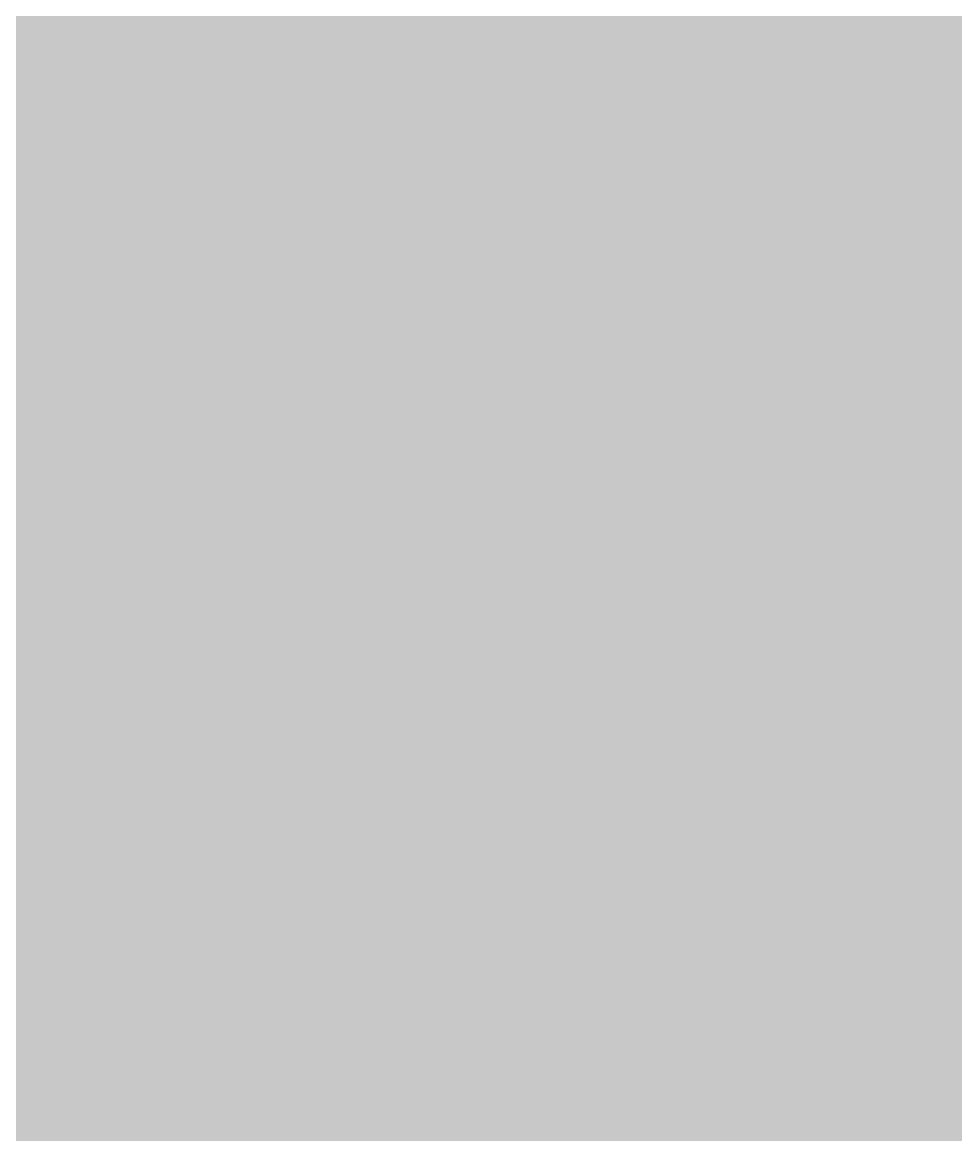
# Model space of a CAD drawing. Header units: millimetres. Extents: x 0 to 212, y 0 to 212.
# Drawn here: x 108.7 to 136.03, y 125.74 to 158.29 of the extents above; entities that cross this region are included whole.
import ezdxf

# ---------------------------------------------------------------- set-up
doc = ezdxf.new("R2010")
doc.units = ezdxf.units.MM

msp = doc.modelspace()

# ---------------------------------------------------------------- hatches: boundary and pattern name
msp.add_hatch(color=254).paths.add_polyline_path([(14.1633, 0.0536), (13.9878, 0.0533), (13.8125, 0.0559), (13.6373, 0.061), (13.462, 0.0686), (13.2893, 0.0787), (13.114, 0.0914), (12.9413, 0.1041), (12.7686, 0.1219), (12.5959, 0.1397), (12.4231, 0.16), (12.2504, 0.1829), (12.0777, 0.2057), (11.9075, 0.2337), (11.7373, 0.2616), (11.5672, 0.2921), (11.397, 0.3251), (11.2268, 0.3607), (11.0592, 0.3988), (10.8915, 0.4369), (10.7239, 0.4775), (10.5562, 0.5207), (10.3886, 0.5664), (10.2235, 0.6121), (10.0584, 0.6629), (9.8933, 0.7137), (9.7307, 0.7671), (9.5682, 0.8204), (9.4056, 0.8788), (9.2431, 0.9373), (9.083, 0.9982), (8.923, 1.0617), (8.763, 1.1252), (8.6055, 1.1938), (8.4455, 1.2624), (8.2906, 1.331), (8.1331, 1.4046), (7.9781, 1.4783), (7.8232, 1.5545), (7.6708, 1.6332), (7.5184, 1.7145), (7.366, 1.7958), (7.2161, 1.8796), (7.0663, 1.966), (6.919, 2.0523), (6.7716, 2.1438), (6.6243, 2.2352), (6.4795, 2.3266), (6.3348, 2.4232), (6.19, 2.5197), (6.0477, 2.6187), (5.908, 2.7178), (5.7683, 2.8194), (5.6286, 2.9235), (5.4915, 3.0302), (5.3543, 3.1369), (5.2197, 3.2461), (5.0851, 3.3579), (4.953, 3.4722), (4.8209, 3.5865), (4.6914, 3.7033), (4.5644, 3.8202), (4.4348, 3.9395), (4.3104, 4.0615), (4.1859, 4.1859), (4.0615, 4.3104), (3.9395, 4.4348), (3.8202, 4.5618), (3.7033, 4.6914), (3.5865, 4.8209), (3.4722, 4.953), (3.3579, 5.0851), (3.2487, 5.2197), (3.1369, 5.3543), (3.0302, 5.4915), (2.9235, 5.6286), (2.8194, 5.7683), (2.7178, 5.908), (2.6187, 6.0477), (2.5197, 6.19), (2.4232, 6.3348), (2.3266, 6.477), (2.2352, 6.6243), (2.1438, 6.7691), (2.0523, 6.9164), (1.966, 7.0663), (1.8796, 7.2161), (1.7958, 7.366), (1.7145, 7.5184), (1.6332, 7.6708), (1.5545, 7.8232), (1.4783, 7.9781), (1.4046, 8.1331), (1.331, 8.2906), (1.2598, 8.4455), (1.1913, 8.603), (1.1252, 8.763), (1.0592, 8.923), (0.9982, 9.083), (0.9373, 9.2431), (0.8763, 9.4056), (0.8204, 9.5682), (0.7645, 9.7307), (0.7112, 9.8933), (0.6604, 10.0584), (0.6121, 10.2235), (0.5639, 10.3911), (0.5207, 10.5562), (0.4775, 10.7239), (0.4343, 10.8915), (0.3962, 11.0592), (0.3607, 11.2268), (0.3251, 11.397), (0.2921, 11.5672), (0.2616, 11.7373), (0.2311, 11.9075), (0.2057, 12.0802), (0.1803, 12.2504), (0.1575, 12.4231), (0.1372, 12.5959), (0.1194, 12.7686), (0.1041, 12.9413), (0.0889, 13.1166), (0.0787, 13.2893), (0.0686, 13.4645), (0.061, 13.6373), (0.0559, 13.8125), (0.0508, 13.9878), (0.0508, 14.163), (0.0522, 197.6092), (0.0508, 197.7822), (0.0559, 197.9574), (0.061, 198.1327), (0.0686, 198.308), (0.0787, 198.4807), (0.0889, 198.6559), (0.1041, 198.8287), (0.1194, 199.0014), (0.1372, 199.1741), (0.1575, 199.3468), (0.1803, 199.5195), (0.2057, 199.6923), (0.2311, 199.8624), (0.2616, 200.0326), (0.2921, 200.2028), (0.3251, 200.373), (0.3607, 200.5432), (0.3962, 200.7108), (0.4343, 200.8784), (0.4775, 201.0461), (0.5207, 201.2137), (0.5639, 201.3814), (0.6121, 201.5465), (0.6604, 201.7116), (0.7112, 201.8767), (0.7645, 202.0392), (0.8204, 202.2018), (0.8763, 202.3643), (0.9373, 202.5269), (0.9982, 202.6869), (1.0592, 202.8469), (1.1252, 203.007), (1.1913, 203.1644), (1.2598, 203.3245), (1.331, 203.4794), (1.4046, 203.6369), (1.4783, 203.7918), (1.5545, 203.9468), (1.6332, 204.0992), (1.7145, 204.2516), (1.7958, 204.404), (1.8796, 204.5538), (1.966, 204.7037), (2.0523, 204.851), (2.1438, 204.9983), (2.2352, 205.1456), (2.3266, 205.2904), (2.4232, 205.4352), (2.5197, 205.58), (2.6187, 205.7222), (2.7178, 205.8619), (2.8194, 206.0016), (2.9235, 206.1413), (3.0302, 206.2785), (3.1369, 206.4156), (3.2487, 206.5503), (3.3579, 206.6849), (3.4722, 206.817), (3.5865, 206.949), (3.7033, 207.0786), (3.8202, 207.2056), (3.9395, 207.3351), (4.0615, 207.4596), (4.1859, 207.584), (4.3104, 207.7085), (4.4348, 207.8304), (4.5644, 207.9498), (4.6914, 208.0666), (4.8209, 208.1835), (4.953, 208.2978), (5.0851, 208.4121), (5.2197, 208.5213), (5.3543, 208.6331), (5.4915, 208.7397), (5.6286, 208.8464), (5.7683, 208.9506), (5.908, 209.0522), (6.0477, 209.1512), (6.19, 209.2503), (6.3348, 209.3468), (6.4795, 209.4433), (6.6243, 209.5348), (6.7716, 209.6262), (6.919, 209.7176), (7.0663, 209.804), (7.2161, 209.8904), (7.366, 209.9742), (7.5184, 210.0555), (7.6708, 210.1367), (7.8232, 210.2155), (7.9781, 210.2917), (8.1331, 210.3653), (8.2906, 210.439), (8.4455, 210.5101), (8.6055, 210.5787), (8.763, 210.6447), (8.923, 210.7108), (9.083, 210.7717), (9.2431, 210.8327), (9.4056, 210.8937), (9.5682, 210.9495), (9.7307, 211.0054), (9.8933, 211.0588), (10.0584, 211.1096), (10.2235, 211.1578), (10.3886, 211.2061), (10.5562, 211.2493), (10.7239, 211.2924), (10.8915, 211.3356), (11.0592, 211.3737), (11.2268, 211.4093), (11.397, 211.4448), (11.5672, 211.4779), (11.7373, 211.5083), (11.9075, 211.5388), (12.0777, 211.5642), (12.2504, 211.5896), (12.4231, 211.6125), (12.5959, 211.6328), (12.7686, 211.6506), (12.9413, 211.6658), (13.114, 211.6811), (13.2893, 211.6912), (13.462, 211.7014), (13.6373, 211.709), (13.8125, 211.7141), (13.9878, 211.7192), (14.163, 211.7192), (197.6078, 211.7203), (197.7822, 211.7192), (197.9574, 211.7141), (198.1327, 211.709), (198.3054, 211.7014), (198.4807, 211.6912), (198.6534, 211.6811), (198.8287, 211.6658), (199.0014, 211.6506), (199.1741, 211.6328), (199.3468, 211.6125), (199.5195, 211.5896), (199.6897, 211.5642), (199.8624, 211.5388), (200.0326, 211.5083), (200.2028, 211.4779), (200.373, 211.4448), (200.5432, 211.4093), (200.7108, 211.3737), (200.8784, 211.3356), (201.0461, 211.2924), (201.2137, 211.2493), (201.3788, 211.2061), (201.5465, 211.1578), (201.7116, 211.1096), (201.8767, 211.0588), (202.0392, 211.0054), (202.2018, 210.9495), (202.3643, 210.8937), (202.5269, 210.8327), (202.6869, 210.7717), (202.8469, 210.7108), (203.007, 210.6447), (203.167, 210.5787), (203.3245, 210.5101), (203.4794, 210.439), (203.6369, 210.3653), (203.7918, 210.2917), (203.9468, 210.2155), (204.0992, 210.1367), (204.2516, 210.0555), (204.404, 209.9742), (204.5538, 209.8904), (204.7037, 209.804), (204.8535, 209.7176), (205.0009, 209.6262), (205.1456, 209.5348), (205.293, 209.4433), (205.4352, 209.3468), (205.58, 209.2503), (205.7222, 209.1512), (205.8619, 209.0522), (206.0016, 208.9506), (206.1413, 208.8464), (206.2785, 208.7397), (206.4156, 208.6331), (206.5503, 208.5213), (206.6849, 208.4121), (206.817, 208.2978), (206.949, 208.1835), (207.0786, 208.0666), (207.2081, 207.9498), (207.3351, 207.8304), (207.4596, 207.7085), (207.584, 207.584), (207.7085, 207.4596), (207.8304, 207.3351), (207.9498, 207.2056), (208.0666, 207.0786), (208.1835, 206.949), (208.2978, 206.817), (208.4121, 206.6849), (208.5238, 206.5503), (208.6331, 206.4156), (208.7397, 206.2785), (208.8464, 206.1413), (208.9506, 206.0016), (209.0522, 205.8619), (209.1512, 205.7222), (209.2503, 205.58), (209.3468, 205.4352), (209.4433, 205.2904), (209.5348, 205.1456), (209.6262, 204.9983), (209.7176, 204.851), (209.804, 204.7037), (209.8904, 204.5538), (209.9742, 204.404), (210.0555, 204.2516), (210.1367, 204.0992), (210.2155, 203.9468), (210.2917, 203.7918), (210.3653, 203.6369), (210.439, 203.4794), (210.5076, 203.3245), (210.5762, 203.1644), (210.6447, 203.007), (210.7082, 202.8469), (210.7717, 202.6869), (210.8327, 202.5269), (210.8911, 202.3643), (210.9495, 202.2018), (211.0029, 202.0392), (211.0562, 201.8767), (211.107, 201.7116), (211.1578, 201.5465), (211.2035, 201.3814), (211.2493, 201.2137), (211.2924, 201.0461), (211.3331, 200.8784), (211.3712, 200.7108), (211.4093, 200.5432), (211.4448, 200.373), (211.4779, 200.2028), (211.5083, 200.0326), (211.5363, 199.8624), (211.5642, 199.6923), (211.5871, 199.5195), (211.6099, 199.3468), (211.6303, 199.1741), (211.648, 199.0014), (211.6658, 198.8287), (211.6785, 198.6559), (211.6912, 198.4807), (211.7014, 198.308), (211.709, 198.1327), (211.7141, 197.9574), (211.7166, 197.7822), (211.7166, 197.6069), (211.7189, 14.1647), (211.7166, 13.9878), (211.7141, 13.8125), (211.709, 13.6373), (211.7014, 13.4645), (211.6912, 13.2893), (211.6785, 13.1166), (211.6658, 12.9413), (211.648, 12.7686), (211.6303, 12.5959), (211.6099, 12.4231), (211.5871, 12.2504), (211.5642, 12.0802), (211.5363, 11.9075), (211.5083, 11.7373), (211.4779, 11.5672), (211.4448, 11.397), (211.4093, 11.2268), (211.3712, 11.0592), (211.3331, 10.8915), (211.2924, 10.7239), (211.2493, 10.5562), (211.2035, 10.3911), (211.1578, 10.2235), (211.107, 10.0584), (211.0562, 9.8933), (211.0029, 9.7307), (210.9495, 9.5682), (210.8911, 9.4056), (210.8327, 9.2431), (210.7717, 9.083), (210.7082, 8.923), (210.6447, 8.763), (210.5762, 8.603), (210.5076, 8.4455), (210.439, 8.2906), (210.3653, 8.1331), (210.2917, 7.9781), (210.2155, 7.8232), (210.1367, 7.6708), (210.0555, 7.5184), (209.9742, 7.366), (209.8904, 7.2161), (209.804, 7.0663), (209.7176, 6.9164), (209.6262, 6.7691), (209.5348, 6.6243), (209.4433, 6.477), (209.3468, 6.3348), (209.2503, 6.19), (209.1512, 6.0477), (209.0522, 5.908), (208.9506, 5.7683), (208.8464, 5.6286), (208.7397, 5.4915), (208.6331, 5.3543), (208.5238, 5.2197), (208.4121, 5.0851), (208.2978, 4.953), (208.1835, 4.8209), (208.0666, 4.6914), (207.9498, 4.5618), (207.8304, 4.4348), (207.7085, 4.3104), (207.584, 4.1859), (207.4596, 4.0615), (207.3351, 3.9395), (207.2081, 3.8202), (207.0786, 3.7033), (206.949, 3.5865), (206.817, 3.4722), (206.6849, 3.3579), (206.5503, 3.2461), (206.4156, 3.1369), (206.2785, 3.0302), (206.1413, 2.9235), (206.0016, 2.8194), (205.8619, 2.7178), (205.7222, 2.6187), (205.58, 2.5197), (205.4352, 2.4232), (205.293, 2.3266), (205.1456, 2.2352), (205.0009, 2.1438), (204.8535, 2.0523), (204.7037, 1.966), (204.5538, 1.8796), (204.404, 1.7958), (204.2516, 1.7145), (204.0992, 1.6332), (203.9468, 1.5545), (203.7918, 1.4783), (203.6369, 1.4046), (203.4794, 1.331), (203.3245, 1.2624), (203.167, 1.1938), (203.007, 1.1252), (202.8469, 1.0617), (202.6869, 0.9982), (202.5269, 0.9373), (202.3643, 0.8788), (202.2018, 0.8204), (202.0392, 0.7671), (201.8767, 0.7137), (201.7116, 0.6629), (201.5465, 0.6121), (201.3788, 0.5664), (201.2137, 0.5207), (201.0461, 0.4775), (200.8784, 0.4369), (200.7108, 0.3988), (200.5432, 0.3607), (200.373, 0.3251), (200.2028, 0.2921), (200.0326, 0.2616), (199.8624, 0.2337), (199.6897, 0.2057), (199.5195, 0.1829), (199.3468, 0.16), (199.1741, 0.1397), (199.0014, 0.1219), (198.8287, 0.1041), (198.6534, 0.0914), (198.4807, 0.0787), (198.3054, 0.0686), (198.1327, 0.061), (197.9574, 0.0559), (197.7822, 0.0533), (197.6069, 0.0533)])
h = msp.add_hatch(color=59)
h.paths.add_polyline_path([(128.7117, 148.9244), (128.7117, 146.1036), (131.3575, 146.1036), (131.3575, 130.5814), (134.9555, 130.5814), (134.9555, 148.9244)])
edge = h.paths.add_edge_path(flags=16)
edge.add_line((130.7564, 154.7107), (130.7567, 154.6454))
edge.add_line((130.7567, 154.6454), (130.7592, 154.5819))
edge.add_line((130.7592, 154.5819), (130.7617, 154.5184))
edge.add_line((130.7617, 154.5184), (130.7668, 154.4549))
edge.add_line((130.7668, 154.4549), (130.7744, 154.3939))
edge.add_line((130.7744, 154.3939), (130.7821, 154.3329))
edge.add_line((130.7821, 154.3329), (130.7922, 154.272))
edge.add_line((130.7922, 154.272), (130.8024, 154.211))
edge.add_line((130.8024, 154.211), (130.8151, 154.1526))
edge.add_line((130.8151, 154.1526), (130.8278, 154.0916))
edge.add_line((130.8278, 154.0916), (130.843, 154.0332))
edge.add_line((130.843, 154.0332), (130.8583, 153.9773))
edge.add_line((130.8583, 153.9773), (130.876, 153.9189))
edge.add_line((130.876, 153.9189), (130.8938, 153.863))
edge.add_line((130.8938, 153.863), (130.9141, 153.8097))
edge.add_line((130.9141, 153.8097), (130.937, 153.7538))
edge.add_line((130.937, 153.7538), (130.9599, 153.7005))
edge.add_line((130.9599, 153.7005), (130.9827, 153.6471))
edge.add_line((130.9827, 153.6471), (131.0081, 153.5938))
edge.add_line((131.0081, 153.5938), (131.0335, 153.543))
edge.add_line((131.0335, 153.543), (131.0615, 153.4922))
edge.add_line((131.0615, 153.4922), (131.0919, 153.4414))
edge.add_line((131.0919, 153.4414), (131.1199, 153.3931))
edge.add_line((131.1199, 153.3931), (131.1529, 153.3449))
edge.add_line((131.1529, 153.3449), (131.1834, 153.2992))
edge.add_line((131.1834, 153.2992), (131.2164, 153.2509))
edge.add_line((131.2164, 153.2509), (131.252, 153.2052))
edge.add_line((131.252, 153.2052), (131.2875, 153.162))
edge.add_line((131.2875, 153.162), (131.3231, 153.1188))
edge.add_line((131.3231, 153.1188), (131.3612, 153.0756))
edge.add_line((131.3612, 153.0756), (131.3993, 153.035))
edge.add_line((131.3993, 153.035), (131.4399, 152.9944))
edge.add_line((131.4399, 152.9944), (131.4806, 152.9537))
edge.add_line((131.4806, 152.9537), (131.5212, 152.9156))
edge.add_line((131.5212, 152.9156), (131.5644, 152.8775))
edge.add_line((131.5644, 152.8775), (131.6076, 152.842))
edge.add_line((131.6076, 152.842), (131.6507, 152.8064))
edge.add_line((131.6507, 152.8064), (131.6965, 152.7708))
edge.add_line((131.6965, 152.7708), (131.7447, 152.7378))
edge.add_line((131.7447, 152.7378), (131.7904, 152.7073))
edge.add_line((131.7904, 152.7073), (131.8387, 152.6743))
edge.add_line((131.8387, 152.6743), (131.887, 152.6464))
edge.add_line((131.887, 152.6464), (131.9378, 152.6159))
edge.add_line((131.9378, 152.6159), (131.9886, 152.5905))
edge.add_line((131.9886, 152.5905), (132.0394, 152.5626))
edge.add_line((132.0394, 152.5626), (132.0927, 152.5372))
edge.add_line((132.0927, 152.5372), (132.146, 152.5143))
edge.add_line((132.146, 152.5143), (132.1994, 152.4914))
edge.add_line((132.1994, 152.4914), (132.2527, 152.4711))
edge.add_line((132.2527, 152.4711), (132.3086, 152.4508))
edge.add_line((132.3086, 152.4508), (132.3645, 152.4305))
edge.add_line((132.3645, 152.4305), (132.4229, 152.4127))
edge.add_line((132.4229, 152.4127), (132.4788, 152.3975))
edge.add_line((132.4788, 152.3975), (132.5372, 152.3822))
edge.add_line((132.5372, 152.3822), (132.5982, 152.3695))
edge.add_line((132.5982, 152.3695), (132.6566, 152.3568))
edge.add_line((132.6566, 152.3568), (132.7175, 152.3467))
edge.add_line((132.7175, 152.3467), (132.7785, 152.3365))
edge.add_line((132.7785, 152.3365), (132.8395, 152.3289))
edge.add_line((132.8395, 152.3289), (132.9004, 152.3213))
edge.add_line((132.9004, 152.3213), (132.9639, 152.3162))
edge.add_line((132.9639, 152.3162), (133.0274, 152.3136))
edge.add_line((133.0274, 152.3136), (133.0909, 152.3111))
edge.add_line((133.0909, 152.3111), (133.1544, 152.3111))
edge.add_line((133.1544, 152.3111), (133.2179, 152.3111))
edge.add_line((133.2179, 152.3111), (133.2814, 152.3136))
edge.add_line((133.2814, 152.3136), (133.3449, 152.3162))
edge.add_line((133.3449, 152.3162), (133.4084, 152.3213))
edge.add_line((133.4084, 152.3213), (133.4694, 152.3289))
edge.add_line((133.4694, 152.3289), (133.5329, 152.3365))
edge.add_line((133.5329, 152.3365), (133.5913, 152.3467))
edge.add_line((133.5913, 152.3467), (133.6523, 152.3568))
edge.add_line((133.6523, 152.3568), (133.7132, 152.3695))
edge.add_line((133.7132, 152.3695), (133.7716, 152.3822))
edge.add_line((133.7716, 152.3822), (133.8301, 152.3975))
edge.add_line((133.8301, 152.3975), (133.8859, 152.4127))
edge.add_line((133.8859, 152.4127), (133.9444, 152.4305))
edge.add_line((133.9444, 152.4305), (134.0002, 152.4508))
edge.add_line((134.0002, 152.4508), (134.0561, 152.4711))
edge.add_line((134.0561, 152.4711), (134.1095, 152.4914))
edge.add_line((134.1095, 152.4914), (134.1628, 152.5143))
edge.add_line((134.1628, 152.5143), (134.2161, 152.5372))
edge.add_line((134.2161, 152.5372), (134.2695, 152.5626))
edge.add_line((134.2695, 152.5626), (134.3203, 152.5905))
edge.add_line((134.3203, 152.5905), (134.3711, 152.6159))
edge.add_line((134.3711, 152.6159), (134.4219, 152.6464))
edge.add_line((134.4219, 152.6464), (134.4701, 152.6743))
edge.add_line((134.4701, 152.6743), (134.5184, 152.7073))
edge.add_line((134.5184, 152.7073), (134.5667, 152.7378))
edge.add_line((134.5667, 152.7378), (134.6124, 152.7708))
edge.add_line((134.6124, 152.7708), (134.6581, 152.8064))
edge.add_line((134.6581, 152.8064), (134.7013, 152.842))
edge.add_line((134.7013, 152.842), (134.7445, 152.8775))
edge.add_line((134.7445, 152.8775), (134.7876, 152.9156))
edge.add_line((134.7876, 152.9156), (134.8308, 152.9537))
edge.add_line((134.8308, 152.9537), (134.8715, 152.9944))
edge.add_line((134.8715, 152.9944), (134.9096, 153.035))
edge.add_line((134.9096, 153.035), (134.9477, 153.0756))
edge.add_line((134.9477, 153.0756), (134.9858, 153.1188))
edge.add_line((134.9858, 153.1188), (135.0213, 153.162))
edge.add_line((135.0213, 153.162), (135.0569, 153.2052))
edge.add_line((135.0569, 153.2052), (135.0924, 153.2509))
edge.add_line((135.0924, 153.2509), (135.1255, 153.2992))
edge.add_line((135.1255, 153.2992), (135.1585, 153.3449))
edge.add_line((135.1585, 153.3449), (135.189, 153.3931))
edge.add_line((135.189, 153.3931), (135.2194, 153.4414))
edge.add_line((135.2194, 153.4414), (135.2474, 153.4922))
edge.add_line((135.2474, 153.4922), (135.2753, 153.543))
edge.add_line((135.2753, 153.543), (135.3007, 153.5938))
edge.add_line((135.3007, 153.5938), (135.3261, 153.6471))
edge.add_line((135.3261, 153.6471), (135.349, 153.7005))
edge.add_line((135.349, 153.7005), (135.3718, 153.7538))
edge.add_line((135.3718, 153.7538), (135.3947, 153.8097))
edge.add_line((135.3947, 153.8097), (135.415, 153.863))
edge.add_line((135.415, 153.863), (135.4328, 153.9189))
edge.add_line((135.4328, 153.9189), (135.4506, 153.9773))
edge.add_line((135.4506, 153.9773), (135.4658, 154.0332))
edge.add_line((135.4658, 154.0332), (135.4811, 154.0916))
edge.add_line((135.4811, 154.0916), (135.4938, 154.1526))
edge.add_line((135.4938, 154.1526), (135.5065, 154.211))
edge.add_line((135.5065, 154.211), (135.5166, 154.272))
edge.add_line((135.5166, 154.272), (135.5268, 154.3329))
edge.add_line((135.5268, 154.3329), (135.5344, 154.3939))
edge.add_line((135.5344, 154.3939), (135.542, 154.4549))
edge.add_line((135.542, 154.4549), (135.5471, 154.5184))
edge.add_line((135.5471, 154.5184), (135.5496, 154.5819))
edge.add_line((135.5496, 154.5819), (135.5522, 154.6454))
edge.add_line((135.5522, 154.6454), (135.5547, 154.7089))
edge.add_line((135.5547, 154.7089), (135.5522, 154.7724))
edge.add_line((135.5522, 154.7724), (135.5496, 154.8384))
edge.add_line((135.5496, 154.8384), (135.5471, 154.8994))
edge.add_line((135.5471, 154.8994), (135.542, 154.9629))
edge.add_line((135.542, 154.9629), (135.5344, 155.0238))
edge.add_line((135.5344, 155.0238), (135.5268, 155.0873))
edge.add_line((135.5268, 155.0873), (135.5166, 155.1483))
edge.add_line((135.5166, 155.1483), (135.5065, 155.2067))
edge.add_line((135.5065, 155.2067), (135.4938, 155.2677))
edge.add_line((135.4938, 155.2677), (135.4811, 155.3261))
edge.add_line((135.4811, 155.3261), (135.4658, 155.3845))
edge.add_line((135.4658, 155.3845), (135.4506, 155.4404))
edge.add_line((135.4506, 155.4404), (135.4328, 155.4988))
edge.add_line((135.4328, 155.4988), (135.415, 155.5547))
edge.add_line((135.415, 155.5547), (135.3947, 155.6106))
edge.add_line((135.3947, 155.6106), (135.3718, 155.6639))
edge.add_line((135.3718, 155.6639), (135.349, 155.7172))
edge.add_line((135.349, 155.7172), (135.3261, 155.7706))
edge.add_line((135.3261, 155.7706), (135.3007, 155.8239))
edge.add_line((135.3007, 155.8239), (135.2753, 155.8747))
edge.add_line((135.2753, 155.8747), (135.2474, 155.9255))
edge.add_line((135.2474, 155.9255), (135.2194, 155.9763))
edge.add_line((135.2194, 155.9763), (135.189, 156.0246))
edge.add_line((135.189, 156.0246), (135.1585, 156.0728))
edge.add_line((135.1585, 156.0728), (135.1255, 156.1186))
edge.add_line((135.1255, 156.1186), (135.0924, 156.1668))
edge.add_line((135.0924, 156.1668), (135.0569, 156.2125))
edge.add_line((135.0569, 156.2125), (135.0213, 156.2557))
edge.add_line((135.0213, 156.2557), (134.9858, 156.2989))
edge.add_line((134.9858, 156.2989), (134.9477, 156.3421))
edge.add_line((134.9477, 156.3421), (134.9096, 156.3827))
edge.add_line((134.9096, 156.3827), (134.8715, 156.4234))
edge.add_line((134.8715, 156.4234), (134.8308, 156.464))
edge.add_line((134.8308, 156.464), (134.7876, 156.5021))
edge.add_line((134.7876, 156.5021), (134.7445, 156.5402))
edge.add_line((134.7445, 156.5402), (134.7013, 156.5758))
edge.add_line((134.7013, 156.5758), (134.6581, 156.6113))
edge.add_line((134.6581, 156.6113), (134.6124, 156.6469))
edge.add_line((134.6124, 156.6469), (134.5667, 156.6799))
edge.add_line((134.5667, 156.6799), (134.5184, 156.7104))
edge.add_line((134.5184, 156.7104), (134.4701, 156.7409))
edge.add_line((134.4701, 156.7409), (134.4219, 156.7713))
edge.add_line((134.4219, 156.7713), (134.3711, 156.8018))
edge.add_line((134.3711, 156.8018), (134.3203, 156.8272))
edge.add_line((134.3203, 156.8272), (134.2695, 156.8552))
edge.add_line((134.2695, 156.8552), (134.2161, 156.8806))
edge.add_line((134.2161, 156.8806), (134.1628, 156.9034))
edge.add_line((134.1628, 156.9034), (134.1095, 156.9263))
edge.add_line((134.1095, 156.9263), (134.0561, 156.9466))
edge.add_line((134.0561, 156.9466), (134.0002, 156.9669))
edge.add_line((134.0002, 156.9669), (133.9444, 156.9872))
edge.add_line((133.9444, 156.9872), (133.8859, 157.005))
edge.add_line((133.8859, 157.005), (133.8301, 157.0203))
edge.add_line((133.8301, 157.0203), (133.7716, 157.0355))
edge.add_line((133.7716, 157.0355), (133.7132, 157.0482))
edge.add_line((133.7132, 157.0482), (133.6523, 157.0609))
edge.add_line((133.6523, 157.0609), (133.5913, 157.0711))
edge.add_line((133.5913, 157.0711), (133.5329, 157.0812))
edge.add_line((133.5329, 157.0812), (133.4694, 157.0888))
edge.add_line((133.4694, 157.0888), (133.4084, 157.0965))
edge.add_line((133.4084, 157.0965), (133.3449, 157.1015))
edge.add_line((133.3449, 157.1015), (133.2814, 157.1041))
edge.add_line((133.2814, 157.1041), (133.2179, 157.1066))
edge.add_line((133.2179, 157.1066), (133.1544, 157.1066))
edge.add_line((133.1544, 157.1066), (133.0909, 157.1066))
edge.add_line((133.0909, 157.1066), (133.0274, 157.1041))
edge.add_line((133.0274, 157.1041), (132.9639, 157.1015))
edge.add_line((132.9639, 157.1015), (132.9004, 157.0965))
edge.add_line((132.9004, 157.0965), (132.8395, 157.0888))
edge.add_line((132.8395, 157.0888), (132.7785, 157.0812))
edge.add_line((132.7785, 157.0812), (132.7175, 157.0711))
edge.add_line((132.7175, 157.0711), (132.6566, 157.0609))
edge.add_line((132.6566, 157.0609), (132.5982, 157.0482))
edge.add_line((132.5982, 157.0482), (132.5372, 157.0355))
edge.add_line((132.5372, 157.0355), (132.4788, 157.0203))
edge.add_line((132.4788, 157.0203), (132.4229, 157.005))
edge.add_line((132.4229, 157.005), (132.3645, 156.9872))
edge.add_line((132.3645, 156.9872), (132.3086, 156.9669))
edge.add_line((132.3086, 156.9669), (132.2527, 156.9466))
edge.add_line((132.2527, 156.9466), (132.1994, 156.9263))
edge.add_line((132.1994, 156.9263), (132.146, 156.9034))
edge.add_line((132.146, 156.9034), (132.0927, 156.8806))
edge.add_line((132.0927, 156.8806), (132.0394, 156.8552))
edge.add_line((132.0394, 156.8552), (131.9886, 156.8272))
edge.add_line((131.9886, 156.8272), (131.9378, 156.8018))
edge.add_line((131.9378, 156.8018), (131.887, 156.7713))
edge.add_line((131.887, 156.7713), (131.8387, 156.7409))
edge.add_line((131.8387, 156.7409), (131.7904, 156.7104))
edge.add_line((131.7904, 156.7104), (131.7447, 156.6799))
edge.add_line((131.7447, 156.6799), (131.6965, 156.6469))
edge.add_line((131.6965, 156.6469), (131.6507, 156.6113))
edge.add_line((131.6507, 156.6113), (131.6076, 156.5758))
edge.add_line((131.6076, 156.5758), (131.5644, 156.5402))
edge.add_line((131.5644, 156.5402), (131.5212, 156.5021))
edge.add_line((131.5212, 156.5021), (131.4806, 156.464))
edge.add_line((131.4806, 156.464), (131.4399, 156.4234))
edge.add_line((131.4399, 156.4234), (131.3993, 156.3827))
edge.add_line((131.3993, 156.3827), (131.3612, 156.3421))
edge.add_line((131.3612, 156.3421), (131.3231, 156.2989))
edge.add_line((131.3231, 156.2989), (131.2875, 156.2557))
edge.add_line((131.2875, 156.2557), (131.252, 156.2125))
edge.add_line((131.252, 156.2125), (131.2164, 156.1668))
edge.add_line((131.2164, 156.1668), (131.1834, 156.1186))
edge.add_line((131.1834, 156.1186), (131.1529, 156.0728))
edge.add_line((131.1529, 156.0728), (131.1199, 156.0246))
edge.add_line((131.1199, 156.0246), (131.0919, 155.9763))
edge.add_line((131.0919, 155.9763), (131.0615, 155.9255))
edge.add_line((131.0615, 155.9255), (131.0335, 155.8747))
edge.add_line((131.0335, 155.8747), (131.0081, 155.8239))
edge.add_line((131.0081, 155.8239), (130.9827, 155.7706))
edge.add_line((130.9827, 155.7706), (130.9599, 155.7172))
edge.add_line((130.9599, 155.7172), (130.937, 155.6639))
edge.add_line((130.937, 155.6639), (130.9141, 155.6106))
edge.add_line((130.9141, 155.6106), (130.8938, 155.5547))
edge.add_line((130.8938, 155.5547), (130.876, 155.4988))
edge.add_line((130.876, 155.4988), (130.8583, 155.4404))
edge.add_line((130.8583, 155.4404), (130.843, 155.3845))
edge.add_line((130.843, 155.3845), (130.8278, 155.3261))
edge.add_line((130.8278, 155.3261), (130.8151, 155.2677))
edge.add_line((130.8151, 155.2677), (130.8024, 155.2067))
edge.add_line((130.8024, 155.2067), (130.7922, 155.1483))
edge.add_line((130.7922, 155.1483), (130.7821, 155.0873))
edge.add_line((130.7821, 155.0873), (130.7744, 155.0238))
edge.add_line((130.7744, 155.0238), (130.7668, 154.9629))
edge.add_line((130.7668, 154.9629), (130.7617, 154.8994))
edge.add_line((130.7617, 154.8994), (130.7592, 154.8384))
edge.add_line((130.7592, 154.8384), (130.7567, 154.7724))
edge.add_line((130.7567, 154.7724), (130.7541, 154.7089))
h = msp.add_hatch(color=59)
edge = h.paths.add_edge_path()
edge.add_line((110.4374, 139.3649), (110.4367, 139.0498))
edge.add_line((110.4367, 139.0498), (110.4443, 138.7424))
edge.add_line((110.4443, 138.7424), (110.4519, 138.4402))
edge.add_line((110.4519, 138.4402), (110.4646, 138.1455))
edge.add_line((110.4646, 138.1455), (110.4798, 137.856))
edge.add_line((110.4798, 137.856), (110.4976, 137.574))
edge.add_line((110.4976, 137.574), (110.5205, 137.2972))
edge.add_line((110.5205, 137.2972), (110.5459, 137.0254))
edge.add_line((110.5459, 137.0254), (110.5738, 136.7612))
edge.add_line((110.5738, 136.7612), (110.6068, 136.5047))
edge.add_line((110.6068, 136.5047), (110.6399, 136.2507))
edge.add_line((110.6399, 136.2507), (110.6805, 136.0043))
edge.add_line((110.6805, 136.0043), (110.7211, 135.7655))
edge.add_line((110.7211, 135.7655), (110.7669, 135.5293))
edge.add_line((110.7669, 135.5293), (110.8126, 135.3007))
edge.add_line((110.8126, 135.3007), (110.8659, 135.0797))
edge.add_line((110.8659, 135.0797), (110.9193, 134.8613))
edge.add_line((110.9193, 134.8613), (110.9777, 134.6505))
edge.add_line((110.9777, 134.6505), (111.0361, 134.4447))
edge.add_line((111.0361, 134.4447), (111.0996, 134.2441))
edge.add_line((111.0996, 134.2441), (111.1682, 134.0485))
edge.add_line((111.1682, 134.0485), (111.2368, 133.858))
edge.add_line((111.2368, 133.858), (111.3104, 133.6751))
edge.add_line((111.3104, 133.6751), (111.3841, 133.4973))
edge.add_line((111.3841, 133.4973), (111.4628, 133.3221))
edge.add_line((111.4628, 133.3221), (111.5441, 133.1544))
edge.add_line((111.5441, 133.1544), (111.6305, 132.9919))
edge.add_line((111.6305, 132.9919), (111.7168, 132.8344))
edge.add_line((111.7168, 132.8344), (111.8057, 132.682))
edge.add_line((111.8057, 132.682), (111.8997, 132.5347))
edge.add_line((111.8997, 132.5347), (111.9962, 132.3924))
edge.add_line((111.9962, 132.3924), (112.0953, 132.2553))
edge.add_line((112.0953, 132.2553), (112.1943, 132.1232))
edge.add_line((112.1943, 132.1232), (112.2985, 131.9962))
edge.add_line((112.2985, 131.9962), (112.4077, 131.8743))
edge.add_line((112.4077, 131.8743), (112.5169, 131.7549))
edge.add_line((112.5169, 131.7549), (112.6287, 131.6431))
edge.add_line((112.6287, 131.6431), (112.743, 131.5339))
edge.add_line((112.743, 131.5339), (112.8624, 131.4323))
edge.add_line((112.8624, 131.4323), (112.9817, 131.3332))
edge.add_line((112.9817, 131.3332), (113.1062, 131.2367))
edge.add_line((113.1062, 131.2367), (113.2307, 131.1478))
edge.add_line((113.2307, 131.1478), (113.3577, 131.064))
edge.add_line((113.3577, 131.064), (113.4897, 130.9827))
edge.add_line((113.4897, 130.9827), (113.6218, 130.9065))
edge.add_line((113.6218, 130.9065), (113.759, 130.8329))
edge.add_line((113.759, 130.8329), (113.8961, 130.7668))
edge.add_line((113.8961, 130.7668), (114.0384, 130.7033))
edge.add_line((114.0384, 130.7033), (114.1806, 130.6424))
edge.add_line((114.1806, 130.6424), (114.3254, 130.589))
edge.add_line((114.3254, 130.589), (114.4753, 130.5382))
edge.add_line((114.4753, 130.5382), (114.6251, 130.49))
edge.add_line((114.6251, 130.49), (114.7775, 130.4468))
edge.add_line((114.7775, 130.4468), (114.9325, 130.4087))
edge.add_line((114.9325, 130.4087), (115.0899, 130.3731))
edge.add_line((115.0899, 130.3731), (115.25, 130.3426))
edge.add_line((115.25, 130.3426), (115.4125, 130.3147))
edge.add_line((115.4125, 130.3147), (115.5776, 130.2918))
edge.add_line((115.5776, 130.2918), (115.7427, 130.2715))
edge.add_line((115.7427, 130.2715), (115.9129, 130.2563))
edge.add_line((115.9129, 130.2563), (116.0831, 130.2436))
edge.add_line((116.0831, 130.2436), (116.2558, 130.2334))
edge.add_line((116.2558, 130.2334), (116.4311, 130.2283))
edge.add_line((116.4311, 130.2283), (116.6089, 130.2283))
edge.add_line((116.6089, 130.2283), (116.7359, 130.2283))
edge.add_line((116.7359, 130.2283), (116.8603, 130.2309))
edge.add_line((116.8603, 130.2309), (116.9848, 130.236))
edge.add_line((116.9848, 130.236), (117.1042, 130.241))
edge.add_line((117.1042, 130.241), (117.2235, 130.2487))
edge.add_line((117.2235, 130.2487), (117.3429, 130.2588))
edge.add_line((117.3429, 130.2588), (117.4598, 130.269))
edge.add_line((117.4598, 130.269), (117.5741, 130.2817))
edge.add_line((117.5741, 130.2817), (117.6858, 130.2969))
edge.add_line((117.6858, 130.2969), (117.7976, 130.3122))
edge.add_line((117.7976, 130.3122), (117.9068, 130.3299))
edge.add_line((117.9068, 130.3299), (118.016, 130.3477))
edge.add_line((118.016, 130.3477), (118.1227, 130.368))
edge.add_line((118.1227, 130.368), (118.2268, 130.3884))
edge.add_line((118.2268, 130.3884), (118.331, 130.4138))
edge.add_line((118.331, 130.4138), (118.4326, 130.4366))
edge.add_line((118.4326, 130.4366), (118.5316, 130.462))
edge.add_line((118.5316, 130.462), (118.6307, 130.49))
edge.add_line((118.6307, 130.49), (118.7272, 130.5204))
edge.add_line((118.7272, 130.5204), (118.8237, 130.5484))
edge.add_line((118.8237, 130.5484), (118.9177, 130.5814))
edge.add_line((118.9177, 130.5814), (119.0117, 130.6144))
edge.add_line((119.0117, 130.6144), (119.1031, 130.6474))
edge.add_line((119.1031, 130.6474), (119.192, 130.683))
edge.add_line((119.192, 130.683), (119.2809, 130.7186))
edge.add_line((119.2809, 130.7186), (119.3698, 130.7567))
edge.add_line((119.3698, 130.7567), (119.4537, 130.7973))
edge.add_line((119.4537, 130.7973), (119.54, 130.8354))
edge.add_line((119.54, 130.8354), (119.6213, 130.8786))
edge.add_line((119.6213, 130.8786), (119.7051, 130.9192))
edge.add_line((119.7051, 130.9192), (119.7839, 130.9624))
edge.add_line((119.7839, 130.9624), (119.8651, 131.0081))
edge.add_line((119.8651, 131.0081), (119.9413, 131.0538))
edge.add_line((119.9413, 131.0538), (120.0175, 131.0996))
edge.add_line((120.0175, 131.0996), (120.0937, 131.1478))
edge.add_line((120.0937, 131.1478), (120.1674, 131.1961))
edge.add_line((120.1674, 131.1961), (120.2411, 131.2469))
edge.add_line((120.2411, 131.2469), (120.3122, 131.2951))
edge.add_line((120.3122, 131.2951), (120.3833, 131.3485))
edge.add_line((120.3833, 131.3485), (120.4519, 131.3993))
edge.add_line((120.4519, 131.3993), (120.5205, 131.4526))
edge.add_line((120.5205, 131.4526), (120.5865, 131.5085))
edge.add_line((120.5865, 131.5085), (120.6525, 131.5618))
edge.add_line((120.6525, 131.5618), (120.7186, 131.6177))
edge.add_line((120.7186, 131.6177), (120.7821, 131.6761))
edge.add_line((120.7821, 131.6761), (120.843, 131.732))
edge.add_line((120.843, 131.732), (120.904, 131.7904))
edge.add_line((120.904, 131.7904), (120.965, 131.8489))
edge.add_line((120.965, 131.8489), (121.0234, 131.9098))
edge.add_line((121.0234, 131.9098), (121.0818, 131.9682))
edge.add_line((121.0818, 131.9682), (121.1402, 132.0292))
edge.add_line((121.1402, 132.0292), (121.1961, 132.0927))
edge.add_line((121.1961, 132.0927), (121.252, 132.1537))
edge.add_line((121.252, 132.1537), (121.3053, 132.2172))
edge.add_line((121.3053, 132.2172), (121.3587, 132.2807))
edge.add_line((121.3587, 132.2807), (121.4095, 132.3442))
edge.add_line((121.4095, 132.3442), (121.4628, 132.4077))
edge.add_line((121.4628, 132.4077), (121.5111, 132.4737))
edge.add_line((121.5111, 132.4737), (121.5619, 132.5397))
edge.add_line((121.5619, 132.5397), (121.6101, 132.6058))
edge.add_line((121.6101, 132.6058), (121.6584, 132.6718))
edge.add_line((121.6584, 132.6718), (121.7041, 132.7379))
edge.add_line((121.7041, 132.7379), (121.7498, 132.8064))
edge.add_line((121.7498, 132.8064), (121.7955, 132.8725))
edge.add_line((121.7955, 132.8725), (122.2897, 130.5814))
edge.add_line((122.2897, 130.5814), (125.0075, 130.5814))
edge.add_line((125.0075, 130.5814), (125.0075, 155.2744))
edge.add_line((125.0075, 155.2744), (121.4078, 155.2744))
edge.add_line((121.4078, 155.2744), (121.4078, 148.5731))
edge.add_line((121.4078, 148.5731), (121.3637, 148.5925))
edge.add_line((121.3637, 148.5925), (121.3206, 148.6103))
edge.add_line((121.3206, 148.6103), (121.2774, 148.6306))
edge.add_line((121.2774, 148.6306), (121.2317, 148.6484))
edge.add_line((121.2317, 148.6484), (121.1885, 148.6687))
edge.add_line((121.1885, 148.6687), (121.1453, 148.6865))
edge.add_line((121.1453, 148.6865), (121.0996, 148.7043))
edge.add_line((121.0996, 148.7043), (121.0539, 148.7221))
edge.add_line((121.0539, 148.7221), (121.0107, 148.7399))
edge.add_line((121.0107, 148.7399), (120.965, 148.7576))
edge.add_line((120.965, 148.7576), (120.9192, 148.7754))
edge.add_line((120.9192, 148.7754), (120.8735, 148.7932))
edge.add_line((120.8735, 148.7932), (120.8278, 148.811))
edge.add_line((120.8278, 148.811), (120.7795, 148.8262))
edge.add_line((120.7795, 148.8262), (120.7338, 148.844))
edge.add_line((120.7338, 148.844), (120.6881, 148.8592))
edge.add_line((120.6881, 148.8592), (120.6398, 148.8745))
edge.add_line((120.6398, 148.8745), (120.5916, 148.8923))
edge.add_line((120.5916, 148.8923), (120.5459, 148.9075))
edge.add_line((120.5459, 148.9075), (120.4976, 148.9227))
edge.add_line((120.4976, 148.9227), (120.4493, 148.938))
edge.add_line((120.4493, 148.938), (120.4011, 148.9507))
edge.add_line((120.4011, 148.9507), (120.3528, 148.9659))
edge.add_line((120.3528, 148.9659), (120.3046, 148.9786))
edge.add_line((120.3046, 148.9786), (120.2563, 148.9939))
edge.add_line((120.2563, 148.9939), (120.2055, 149.0066))
edge.add_line((120.2055, 149.0066), (120.1572, 149.0193))
edge.add_line((120.1572, 149.0193), (120.109, 149.0345))
edge.add_line((120.109, 149.0345), (120.0582, 149.0447))
edge.add_line((120.0582, 149.0447), (120.0074, 149.0574))
edge.add_line((120.0074, 149.0574), (119.9591, 149.0701))
edge.add_line((119.9591, 149.0701), (119.9083, 149.0828))
edge.add_line((119.9083, 149.0828), (119.8575, 149.0929))
edge.add_line((119.8575, 149.0929), (119.8067, 149.1056))
edge.add_line((119.8067, 149.1056), (119.7559, 149.1158))
edge.add_line((119.7559, 149.1158), (119.7051, 149.1259))
edge.add_line((119.7051, 149.1259), (119.6543, 149.1361))
edge.add_line((119.6543, 149.1361), (119.601, 149.1463))
edge.add_line((119.601, 149.1463), (119.5502, 149.1539))
edge.add_line((119.5502, 149.1539), (119.4968, 149.164))
edge.add_line((119.4968, 149.164), (119.446, 149.1742))
edge.add_line((119.446, 149.1742), (119.3927, 149.1818))
edge.add_line((119.3927, 149.1818), (119.3419, 149.1894))
edge.add_line((119.3419, 149.1894), (119.2886, 149.1971))
edge.add_line((119.2886, 149.1971), (119.2352, 149.2047))
edge.add_line((119.2352, 149.2047), (119.1819, 149.2123))
edge.add_line((119.1819, 149.2123), (119.1285, 149.2199))
edge.add_line((119.1285, 149.2199), (119.0752, 149.225))
edge.add_line((119.0752, 149.225), (119.0219, 149.2301))
edge.add_line((119.0219, 149.2301), (118.9685, 149.2377))
edge.add_line((118.9685, 149.2377), (118.9152, 149.2428))
edge.add_line((118.9152, 149.2428), (118.8593, 149.2479))
edge.add_line((118.8593, 149.2479), (118.806, 149.2504))
edge.add_line((118.806, 149.2504), (118.7501, 149.2555))
edge.add_line((118.7501, 149.2555), (118.6967, 149.2606))
edge.add_line((118.6967, 149.2606), (118.6409, 149.2631))
edge.add_line((118.6409, 149.2631), (118.5875, 149.2656))
edge.add_line((118.5875, 149.2656), (118.5316, 149.2682))
edge.add_line((118.5316, 149.2682), (118.4758, 149.2707))
edge.add_line((118.4758, 149.2707), (118.4199, 149.2733))
edge.add_line((118.4199, 149.2733), (118.364, 149.2733))
edge.add_line((118.364, 149.2733), (118.3081, 149.2758))
edge.add_line((118.3081, 149.2758), (118.2522, 149.2758))
edge.add_line((118.2522, 149.2758), (118.1964, 149.2758))
edge.add_line((118.1964, 149.2758), (117.9678, 149.2733))
edge.add_line((117.9678, 149.2733), (117.7417, 149.2682))
edge.add_line((117.7417, 149.2682), (117.5156, 149.2555))
edge.add_line((117.5156, 149.2555), (117.2972, 149.2402))
edge.add_line((117.2972, 149.2402), (117.0788, 149.2199))
edge.add_line((117.0788, 149.2199), (116.8654, 149.1945))
edge.add_line((116.8654, 149.1945), (116.6546, 149.164))
edge.add_line((116.6546, 149.164), (116.4463, 149.131))
edge.add_line((116.4463, 149.131), (116.2406, 149.0929))
edge.add_line((116.2406, 149.0929), (116.0399, 149.0472))
edge.add_line((116.0399, 149.0472), (115.8418, 149.0015))
edge.add_line((115.8418, 149.0015), (115.6462, 148.9481))
edge.add_line((115.6462, 148.9481), (115.4557, 148.8897))
edge.add_line((115.4557, 148.8897), (115.2677, 148.8288))
edge.add_line((115.2677, 148.8288), (115.0823, 148.7602))
edge.add_line((115.0823, 148.7602), (114.902, 148.6891))
edge.add_line((114.902, 148.6891), (114.7216, 148.6129))
edge.add_line((114.7216, 148.6129), (114.5489, 148.5316))
edge.add_line((114.5489, 148.5316), (114.3762, 148.4452))
edge.add_line((114.3762, 148.4452), (114.2086, 148.3563))
edge.add_line((114.2086, 148.3563), (114.0435, 148.2598))
edge.add_line((114.0435, 148.2598), (113.8834, 148.1582))
edge.add_line((113.8834, 148.1582), (113.726, 148.0541))
edge.add_line((113.726, 148.0541), (113.571, 147.9448))
edge.add_line((113.571, 147.9448), (113.4212, 147.828))
edge.add_line((113.4212, 147.828), (113.2738, 147.7086))
edge.add_line((113.2738, 147.7086), (113.1291, 147.5842))
edge.add_line((113.1291, 147.5842), (112.9894, 147.4546))
edge.add_line((112.9894, 147.4546), (112.8522, 147.32))
edge.add_line((112.8522, 147.32), (112.7201, 147.1803))
edge.add_line((112.7201, 147.1803), (112.5906, 147.0355))
edge.add_line((112.5906, 147.0355), (112.4636, 146.8857))
edge.add_line((112.4636, 146.8857), (112.3417, 146.7307))
edge.add_line((112.3417, 146.7307), (112.2248, 146.5707))
edge.add_line((112.2248, 146.5707), (112.108, 146.4081))
edge.add_line((112.108, 146.4081), (111.9988, 146.238))
edge.add_line((111.9988, 146.238), (111.8895, 146.0627))
edge.add_line((111.8895, 146.0627), (111.7854, 145.8824))
edge.add_line((111.7854, 145.8824), (111.6863, 145.6969))
edge.add_line((111.6863, 145.6969), (111.5898, 145.5064))
edge.add_line((111.5898, 145.5064), (111.4958, 145.3109))
edge.add_line((111.4958, 145.3109), (111.4069, 145.1102))
edge.add_line((111.4069, 145.1102), (111.3231, 144.907))
edge.add_line((111.3231, 144.907), (111.2418, 144.6962))
edge.add_line((111.2418, 144.6962), (111.1631, 144.4777))
edge.add_line((111.1631, 144.4777), (111.0894, 144.2568))
edge.add_line((111.0894, 144.2568), (111.0209, 144.0307))
edge.add_line((111.0209, 144.0307), (110.9548, 143.7996))
edge.add_line((110.9548, 143.7996), (110.8913, 143.5633))
edge.add_line((110.8913, 143.5633), (110.8329, 143.3195))
edge.add_line((110.8329, 143.3195), (110.7796, 143.0731))
edge.add_line((110.7796, 143.0731), (110.7288, 142.8191))
edge.add_line((110.7288, 142.8191), (110.683, 142.56))
edge.add_line((110.683, 142.56), (110.6399, 142.2984))
edge.add_line((110.6399, 142.2984), (110.6018, 142.0292))
edge.add_line((110.6018, 142.0292), (110.5662, 141.7549))
edge.add_line((110.5662, 141.7549), (110.5357, 141.4755))
edge.add_line((110.5357, 141.4755), (110.5103, 141.1884))
edge.add_line((110.5103, 141.1884), (110.4875, 140.8989))
edge.add_line((110.4875, 140.8989), (110.4697, 140.6017))
edge.add_line((110.4697, 140.6017), (110.4544, 140.302))
edge.add_line((110.4544, 140.302), (110.4443, 139.9946))
edge.add_line((110.4443, 139.9946), (110.4392, 139.6822))
edge.add_line((110.4392, 139.6822), (110.4367, 139.3647))
edge = h.paths.add_edge_path(flags=16)
edge.add_line((117.7036, 133.0851), (117.5791, 133.0858))
edge.add_line((117.5791, 133.0858), (117.4598, 133.0884))
edge.add_line((117.4598, 133.0884), (117.3404, 133.0935))
edge.add_line((117.3404, 133.0935), (117.2261, 133.1011))
edge.add_line((117.2261, 133.1011), (117.1118, 133.1087))
edge.add_line((117.1118, 133.1087), (117.0026, 133.1214))
edge.add_line((117.0026, 133.1214), (116.8933, 133.1366))
edge.add_line((116.8933, 133.1366), (116.7892, 133.1519))
edge.add_line((116.7892, 133.1519), (116.6851, 133.1697))
edge.add_line((116.6851, 133.1697), (116.5835, 133.1925))
edge.add_line((116.5835, 133.1925), (116.4844, 133.2154))
edge.add_line((116.4844, 133.2154), (116.3879, 133.2408))
edge.add_line((116.3879, 133.2408), (116.2939, 133.2687))
edge.add_line((116.2939, 133.2687), (116.2025, 133.2992))
edge.add_line((116.2025, 133.2992), (116.111, 133.3348))
edge.add_line((116.111, 133.3348), (116.0247, 133.3703))
edge.add_line((116.0247, 133.3703), (115.9383, 133.4084))
edge.add_line((115.9383, 133.4084), (115.8545, 133.4516))
edge.add_line((115.8545, 133.4516), (115.7732, 133.4948))
edge.add_line((115.7732, 133.4948), (115.6945, 133.543))
edge.add_line((115.6945, 133.543), (115.6183, 133.5913))
edge.add_line((115.6183, 133.5913), (115.5446, 133.6446))
edge.add_line((115.5446, 133.6446), (115.4709, 133.7005))
edge.add_line((115.4709, 133.7005), (115.4024, 133.7589))
edge.add_line((115.4024, 133.7589), (115.3338, 133.8199))
edge.add_line((115.3338, 133.8199), (115.2677, 133.8859))
edge.add_line((115.2677, 133.8859), (115.2017, 133.9545))
edge.add_line((115.2017, 133.9545), (115.1407, 134.0256))
edge.add_line((115.1407, 134.0256), (115.0798, 134.0993))
edge.add_line((115.0798, 134.0993), (115.0214, 134.1755))
edge.add_line((115.0214, 134.1755), (114.9655, 134.2568))
edge.add_line((114.9655, 134.2568), (114.9121, 134.3406))
edge.add_line((114.9121, 134.3406), (114.8588, 134.4295))
edge.add_line((114.8588, 134.4295), (114.808, 134.5184))
edge.add_line((114.808, 134.5184), (114.7597, 134.6124))
edge.add_line((114.7597, 134.6124), (114.714, 134.7114))
edge.add_line((114.714, 134.7114), (114.6683, 134.8105))
edge.add_line((114.6683, 134.8105), (114.6251, 134.9172))
edge.add_line((114.6251, 134.9172), (114.5845, 135.0239))
edge.add_line((114.5845, 135.0239), (114.5464, 135.1356))
edge.add_line((114.5464, 135.1356), (114.5083, 135.2525))
edge.add_line((114.5083, 135.2525), (114.4727, 135.3693))
edge.add_line((114.4727, 135.3693), (114.4372, 135.4938))
edge.add_line((114.4372, 135.4938), (114.4067, 135.6208))
edge.add_line((114.4067, 135.6208), (114.3762, 135.7503))
edge.add_line((114.3762, 135.7503), (114.3457, 135.8849))
edge.add_line((114.3457, 135.8849), (114.3203, 136.0221))
edge.add_line((114.3203, 136.0221), (114.2949, 136.1643))
edge.add_line((114.2949, 136.1643), (114.2721, 136.3116))
edge.add_line((114.2721, 136.3116), (114.2492, 136.4615))
edge.add_line((114.2492, 136.4615), (114.2289, 136.6164))
edge.add_line((114.2289, 136.6164), (114.2086, 136.7739))
edge.add_line((114.2086, 136.7739), (114.1933, 136.9365))
edge.add_line((114.1933, 136.9365), (114.1781, 137.1041))
edge.add_line((114.1781, 137.1041), (114.1628, 137.2743))
edge.add_line((114.1628, 137.2743), (114.1501, 137.4496))
edge.add_line((114.1501, 137.4496), (114.14, 137.6299))
edge.add_line((114.14, 137.6299), (114.1298, 137.8128))
edge.add_line((114.1298, 137.8128), (114.1222, 138.0007))
edge.add_line((114.1222, 138.0007), (114.1146, 138.1938))
edge.add_line((114.1146, 138.1938), (114.1095, 138.3919))
edge.add_line((114.1095, 138.3919), (114.107, 138.5926))
edge.add_line((114.107, 138.5926), (114.1044, 138.8008))
edge.add_line((114.1044, 138.8008), (114.1044, 139.0117))
edge.add_line((114.1044, 139.0117), (114.1044, 139.258))
edge.add_line((114.1044, 139.258), (114.107, 139.5019))
edge.add_line((114.107, 139.5019), (114.112, 139.7381))
edge.add_line((114.112, 139.7381), (114.1171, 139.9718))
edge.add_line((114.1171, 139.9718), (114.1222, 140.2004))
edge.add_line((114.1222, 140.2004), (114.1324, 140.4239))
edge.add_line((114.1324, 140.4239), (114.1425, 140.6449))
edge.add_line((114.1425, 140.6449), (114.1527, 140.8582))
edge.add_line((114.1527, 140.8582), (114.1679, 141.0691))
edge.add_line((114.1679, 141.0691), (114.1832, 141.2748))
edge.add_line((114.1832, 141.2748), (114.2009, 141.4755))
edge.add_line((114.2009, 141.4755), (114.2187, 141.6736))
edge.add_line((114.2187, 141.6736), (114.239, 141.8641))
edge.add_line((114.239, 141.8641), (114.2644, 142.052))
edge.add_line((114.2644, 142.052), (114.2873, 142.2375))
edge.add_line((114.2873, 142.2375), (114.3152, 142.4153))
edge.add_line((114.3152, 142.4153), (114.3432, 142.5905))
edge.add_line((114.3432, 142.5905), (114.3737, 142.7607))
edge.add_line((114.3737, 142.7607), (114.4092, 142.9283))
edge.add_line((114.4092, 142.9283), (114.4422, 143.0909))
edge.add_line((114.4422, 143.0909), (114.4803, 143.2484))
edge.add_line((114.4803, 143.2484), (114.521, 143.4008))
edge.add_line((114.521, 143.4008), (114.5616, 143.5506))
edge.add_line((114.5616, 143.5506), (114.6073, 143.6954))
edge.add_line((114.6073, 143.6954), (114.6531, 143.8377))
edge.add_line((114.6531, 143.8377), (114.7013, 143.9748))
edge.add_line((114.7013, 143.9748), (114.7547, 144.1069))
edge.add_line((114.7547, 144.1069), (114.808, 144.2364))
edge.add_line((114.808, 144.2364), (114.8639, 144.3609))
edge.add_line((114.8639, 144.3609), (114.9223, 144.4828))
edge.add_line((114.9223, 144.4828), (114.9833, 144.5997))
edge.add_line((114.9833, 144.5997), (115.0493, 144.714))
edge.add_line((115.0493, 144.714), (115.1153, 144.8232))
edge.add_line((115.1153, 144.8232), (115.1839, 144.9273))
edge.add_line((115.1839, 144.9273), (115.255, 145.0289))
edge.add_line((115.255, 145.0289), (115.3312, 145.128))
edge.add_line((115.3312, 145.128), (115.4074, 145.2194))
edge.add_line((115.4074, 145.2194), (115.4887, 145.3109))
edge.add_line((115.4887, 145.3109), (115.5725, 145.3972))
edge.add_line((115.5725, 145.3972), (115.6589, 145.481))
edge.add_line((115.6589, 145.481), (115.7478, 145.5598))
edge.add_line((115.7478, 145.5598), (115.8392, 145.6334))
edge.add_line((115.8392, 145.6334), (115.9332, 145.7071))
edge.add_line((115.9332, 145.7071), (116.0323, 145.7731))
edge.add_line((116.0323, 145.7731), (116.1339, 145.8392))
edge.add_line((116.1339, 145.8392), (116.238, 145.9001))
edge.add_line((116.238, 145.9001), (116.3447, 145.956))
edge.add_line((116.3447, 145.956), (116.4565, 146.0119))
edge.add_line((116.4565, 146.0119), (116.5708, 146.0602))
edge.add_line((116.5708, 146.0602), (116.6876, 146.1084))
edge.add_line((116.6876, 146.1084), (116.807, 146.1516))
edge.add_line((116.807, 146.1516), (116.9314, 146.1922))
edge.add_line((116.9314, 146.1922), (117.0584, 146.2278))
edge.add_line((117.0584, 146.2278), (117.188, 146.2634))
edge.add_line((117.188, 146.2634), (117.3226, 146.2913))
edge.add_line((117.3226, 146.2913), (117.4598, 146.3192))
edge.add_line((117.4598, 146.3192), (117.602, 146.3421))
edge.add_line((117.602, 146.3421), (117.7468, 146.3624))
edge.add_line((117.7468, 146.3624), (117.8941, 146.3802))
edge.add_line((117.8941, 146.3802), (118.0465, 146.3954))
edge.add_line((118.0465, 146.3954), (118.2014, 146.4056))
edge.add_line((118.2014, 146.4056), (118.3615, 146.4132))
edge.add_line((118.3615, 146.4132), (118.524, 146.4183))
edge.add_line((118.524, 146.4183), (118.6917, 146.4183))
edge.add_line((118.6917, 146.4183), (118.7272, 146.4183))
edge.add_line((118.7272, 146.4183), (118.7628, 146.4183))
edge.add_line((118.7628, 146.4183), (118.8009, 146.4183))
edge.add_line((118.8009, 146.4183), (118.839, 146.4183))
edge.add_line((118.839, 146.4183), (118.8771, 146.4158))
edge.add_line((118.8771, 146.4158), (118.9152, 146.4158))
edge.add_line((118.9152, 146.4158), (118.9533, 146.4132))
edge.add_line((118.9533, 146.4132), (118.9914, 146.4107))
edge.add_line((118.9914, 146.4107), (119.032, 146.4081))
edge.add_line((119.032, 146.4081), (119.0701, 146.4056))
edge.add_line((119.0701, 146.4056), (119.1108, 146.4031))
edge.add_line((119.1108, 146.4031), (119.1514, 146.4005))
edge.add_line((119.1514, 146.4005), (119.192, 146.398))
edge.add_line((119.192, 146.398), (119.2327, 146.3954))
edge.add_line((119.2327, 146.3954), (119.2733, 146.3904))
edge.add_line((119.2733, 146.3904), (119.314, 146.3878))
edge.add_line((119.314, 146.3878), (119.3546, 146.3827))
edge.add_line((119.3546, 146.3827), (119.3952, 146.3802))
edge.add_line((119.3952, 146.3802), (119.4384, 146.3751))
edge.add_line((119.4384, 146.3751), (119.4791, 146.37))
edge.add_line((119.4791, 146.37), (119.5222, 146.365))
edge.add_line((119.5222, 146.365), (119.5629, 146.3599))
edge.add_line((119.5629, 146.3599), (119.6061, 146.3548))
edge.add_line((119.6061, 146.3548), (119.6492, 146.3497))
edge.add_line((119.6492, 146.3497), (119.6924, 146.3446))
edge.add_line((119.6924, 146.3446), (119.7356, 146.3396))
edge.add_line((119.7356, 146.3396), (119.7788, 146.3319))
edge.add_line((119.7788, 146.3319), (119.822, 146.3269))
edge.add_line((119.822, 146.3269), (119.8651, 146.3192))
edge.add_line((119.8651, 146.3192), (119.9083, 146.3142))
edge.add_line((119.9083, 146.3142), (119.9515, 146.3065))
edge.add_line((119.9515, 146.3065), (119.9947, 146.2989))
edge.add_line((119.9947, 146.2989), (120.0404, 146.2938))
edge.add_line((120.0404, 146.2938), (120.0836, 146.2862))
edge.add_line((120.0836, 146.2862), (120.1268, 146.2786))
edge.add_line((120.1268, 146.2786), (120.1725, 146.271))
edge.add_line((120.1725, 146.271), (120.2157, 146.2634))
edge.add_line((120.2157, 146.2634), (120.2614, 146.2557))
edge.add_line((120.2614, 146.2557), (120.3046, 146.2456))
edge.add_line((120.3046, 146.2456), (120.3503, 146.238))
edge.add_line((120.3503, 146.238), (120.3935, 146.2303))
edge.add_line((120.3935, 146.2303), (120.4366, 146.2202))
edge.add_line((120.4366, 146.2202), (120.4824, 146.2126))
edge.add_line((120.4824, 146.2126), (120.5281, 146.2024))
edge.add_line((120.5281, 146.2024), (120.5713, 146.1948))
edge.add_line((120.5713, 146.1948), (120.617, 146.1846))
edge.add_line((120.617, 146.1846), (120.6602, 146.177))
edge.add_line((120.6602, 146.177), (120.7059, 146.1668))
edge.add_line((120.7059, 146.1668), (120.7491, 146.1567))
edge.add_line((120.7491, 146.1567), (120.7922, 146.1465))
edge.add_line((120.7922, 146.1465), (120.838, 146.1364))
edge.add_line((120.838, 146.1364), (120.8811, 146.1262))
edge.add_line((120.8811, 146.1262), (120.9269, 146.116))
edge.add_line((120.9269, 146.116), (120.97, 146.1059))
edge.add_line((120.97, 146.1059), (121.0158, 146.0957))
edge.add_line((121.0158, 146.0957), (121.0589, 146.0856))
edge.add_line((121.0589, 146.0856), (121.1021, 146.0754))
edge.add_line((121.1021, 146.0754), (121.1453, 146.0627))
edge.add_line((121.1453, 146.0627), (121.191, 146.0525))
edge.add_line((121.191, 146.0525), (121.2342, 146.0424))
edge.add_line((121.2342, 146.0424), (121.2774, 146.0297))
edge.add_line((121.2774, 146.0297), (121.3206, 146.0195))
edge.add_line((121.3206, 146.0195), (121.3637, 146.0068))
edge.add_line((121.3637, 146.0068), (121.4069, 145.9967))
edge.add_line((121.4069, 145.9967), (121.4078, 136.3662))
edge.add_line((121.4078, 136.3662), (121.4044, 136.2939))
edge.add_line((121.4044, 136.2939), (121.4018, 136.2227))
edge.add_line((121.4018, 136.2227), (121.3968, 136.1491))
edge.add_line((121.3968, 136.1491), (121.3917, 136.078))
edge.add_line((121.3917, 136.078), (121.3815, 136.0068))
edge.add_line((121.3815, 136.0068), (121.3714, 135.9332))
edge.add_line((121.3714, 135.9332), (121.3612, 135.8621))
edge.add_line((121.3612, 135.8621), (121.346, 135.7884))
edge.add_line((121.346, 135.7884), (121.3307, 135.7147))
edge.add_line((121.3307, 135.7147), (121.3129, 135.6436))
edge.add_line((121.3129, 135.6436), (121.2926, 135.57))
edge.add_line((121.2926, 135.57), (121.2698, 135.4988))
edge.add_line((121.2698, 135.4988), (121.2469, 135.4277))
edge.add_line((121.2469, 135.4277), (121.2215, 135.3541))
edge.add_line((121.2215, 135.3541), (121.1936, 135.2829))
edge.add_line((121.1936, 135.2829), (121.1656, 135.2118))
edge.add_line((121.1656, 135.2118), (121.1351, 135.1407))
edge.add_line((121.1351, 135.1407), (121.1021, 135.0721))
edge.add_line((121.1021, 135.0721), (121.0666, 135.001))
edge.add_line((121.0666, 135.001), (121.031, 134.9324))
edge.add_line((121.031, 134.9324), (120.9929, 134.8638))
edge.add_line((120.9929, 134.8638), (120.9523, 134.7953))
edge.add_line((120.9523, 134.7953), (120.9116, 134.7267))
edge.add_line((120.9116, 134.7267), (120.8659, 134.6606))
edge.add_line((120.8659, 134.6606), (120.8227, 134.5946))
edge.add_line((120.8227, 134.5946), (120.7745, 134.5286))
edge.add_line((120.7745, 134.5286), (120.7262, 134.4651))
edge.add_line((120.7262, 134.4651), (120.6754, 134.399))
edge.add_line((120.6754, 134.399), (120.6221, 134.3381))
edge.add_line((120.6221, 134.3381), (120.5687, 134.2746))
edge.add_line((120.5687, 134.2746), (120.5128, 134.2161))
edge.add_line((120.5128, 134.2161), (120.4544, 134.1552))
edge.add_line((120.4544, 134.1552), (120.3935, 134.0968))
edge.add_line((120.3935, 134.0968), (120.3325, 134.0383))
edge.add_line((120.3325, 134.0383), (120.269, 133.9825))
edge.add_line((120.269, 133.9825), (120.2055, 133.9291))
edge.add_line((120.2055, 133.9291), (120.1395, 133.8758))
edge.add_line((120.1395, 133.8758), (120.0709, 133.8224))
edge.add_line((120.0709, 133.8224), (119.9998, 133.7716))
edge.add_line((119.9998, 133.7716), (119.9286, 133.7208))
edge.add_line((119.9286, 133.7208), (119.855, 133.6751))
edge.add_line((119.855, 133.6751), (119.7813, 133.6269))
edge.add_line((119.7813, 133.6269), (119.7026, 133.5837))
edge.add_line((119.7026, 133.5837), (119.6238, 133.538))
edge.add_line((119.6238, 133.538), (119.5451, 133.4973))
edge.add_line((119.5451, 133.4973), (119.4613, 133.4567))
edge.add_line((119.4613, 133.4567), (119.3775, 133.4186))
edge.add_line((119.3775, 133.4186), (119.2936, 133.383))
edge.add_line((119.2936, 133.383), (119.2073, 133.3475))
edge.add_line((119.2073, 133.3475), (119.1184, 133.317))
edge.add_line((119.1184, 133.317), (119.0269, 133.2865))
edge.add_line((119.0269, 133.2865), (118.9355, 133.256))
edge.add_line((118.9355, 133.256), (118.8415, 133.2306))
edge.add_line((118.8415, 133.2306), (118.745, 133.2052))
edge.add_line((118.745, 133.2052), (118.6485, 133.1824))
edge.add_line((118.6485, 133.1824), (118.5494, 133.162))
edge.add_line((118.5494, 133.162), (118.4504, 133.1443))
edge.add_line((118.4504, 133.1443), (118.3488, 133.129))
edge.add_line((118.3488, 133.129), (118.2446, 133.1163))
edge.add_line((118.2446, 133.1163), (118.1405, 133.1036))
edge.add_line((118.1405, 133.1036), (118.0313, 133.096))
edge.add_line((118.0313, 133.096), (117.9246, 133.0884))
edge.add_line((117.9246, 133.0884), (117.8128, 133.0858))
edge.add_line((117.8128, 133.0858), (117.7036, 133.0833))

doc.saveas('drawing.dxf')
